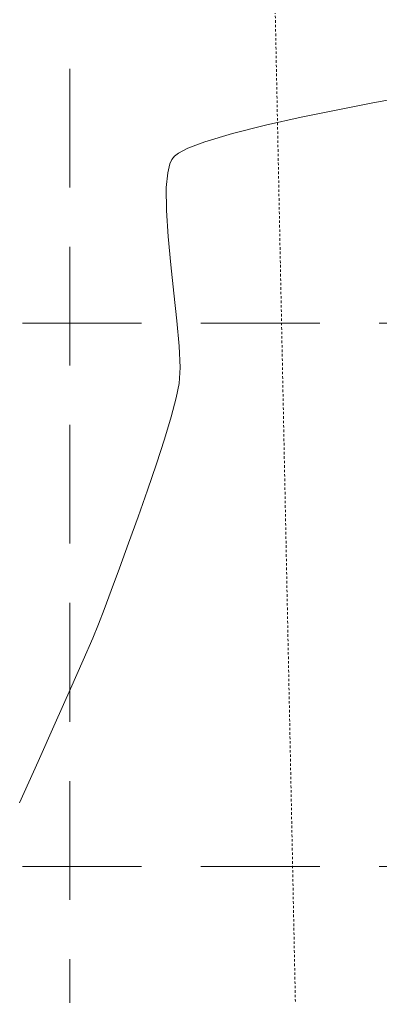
# Model space of a CAD drawing. Extents: x 2140663 to 2528301, y 336313 to 7007653.
# Drawn here: x 2527363.79 to 2527382.01, y 7007206.12 to 7007255.51 of the extents above; entities that cross this region are included whole.
import ezdxf

# ---------------------------------------------------------------- set-up
doc = ezdxf.new("R2010")
doc.units = 0
doc.header["$MEASUREMENT"] = 0
doc.linetypes.add('HIDDEN', pattern=[0.375, 0.25, -0.125])
doc.linetypes.add('xdrc002pt$0$HIDDEN2', pattern=[0.1875, 0.125, -0.0625])
for name, color, linetype in [('1 EXISTING CONTOURS', 43, 'Continuous'), ('GRID', 254, 'HIDDEN'), ('xdrc002pt$0$V-ESMT-WATR-N', 2, 'xdrc002pt$0$HIDDEN2')]:
    doc.layers.add(name, color=color, linetype=linetype)

msp = doc.modelspace()

# ---------------------------------------------------------------- linework, layer by layer
at = {"layer": '1 EXISTING CONTOURS', "color": 43, "lineweight": 0, "elevation": 604}
for points in [[(2527381.621744832, 7007251.295738528), (2527379.853353566, 7007250.954871596)], [(2527371.485264647, 7007248.436803405), (2527371.383244087, 7007248.209820688)], [(2527371.383244087, 7007248.209820688), (2527371.274171269, 7007247.768127293)], [(2527371.201145733, 7007247.01456917), (2527371.205550052, 7007245.860122788)], [(2527371.205550052, 7007245.860122788), (2527371.289466613, 7007244.537092074)], [(2527371.424174915, 7007243.117825623), (2527371.580954458, 7007241.674672035)], [(2527371.580954458, 7007241.674672035), (2527371.731084742, 7007240.279979908)], [(2527371.896515529, 7007237.925374435), (2527371.854375032, 7007237.110158286)], [(2527371.854375032, 7007237.110158286), (2527371.704925353, 7007236.382550343)], [(2527371.107028198, 7007234.302080753), (2527370.700249833, 7007233.048828456)], [(2527368.840410757, 7007227.777811664), (2527368.421442362, 7007226.644578937)], [(2527367.784537114, 7007224.948171974), (2527367.495298733, 7007224.243665949)]]:
    msp.add_lwpolyline(points, dxfattribs=at)
at = {"layer": '1 EXISTING CONTOURS', "color": 43, "lineweight": 0, "extrusion": (0.1817274052081086, -0.9833489463035633, 0), "elevation": -6431278.674058414}
msp.add_lwpolyline([(3758709.263443764, 604.0000000000007), (3758707.650265492, 604.0000000000007)], dxfattribs=at)
at = {"layer": '1 EXISTING CONTOURS', "color": 43, "lineweight": 0, "extrusion": (0.2008622992831615, -0.9796194856813953, 0), "elevation": -6356784.247945242}
msp.add_lwpolyline([(3883363.090513378, 604.0000000000003), (3883361.211143807, 604.0000000000003)], dxfattribs=at)
at = {"layer": '1 EXISTING CONTOURS', "color": 43, "lineweight": 0, "extrusion": (0.2180003393267114, -0.9759486933509561, 0), "elevation": -6287747.780688585}
msp.add_lwpolyline([(3994174.272310459, 604), (3994172.423499627, 604)], dxfattribs=at)
at = {"layer": '1 EXISTING CONTOURS', "color": 43, "lineweight": 0, "extrusion": (0.2873991552275358, -0.9578109028271179, 0), "elevation": -5985254.905389993}
msp.add_lwpolyline([(4434624.559828755, 604), (4434623.095338783, 604)], dxfattribs=at)
at = {"layer": '1 EXISTING CONTOURS', "color": 43, "lineweight": 0, "extrusion": (0.2441599139284395, -0.9697349825753722, 0), "elevation": -6178091.668314817}
msp.add_lwpolyline([(4161774.722410894, 604.0000000000007), (4161773.012434785, 604.0000000000007)], dxfattribs=at)
at = {"layer": '1 EXISTING CONTOURS', "color": 43, "lineweight": 0, "extrusion": (0.358169048043571, -0.9336567533218845, 0), "elevation": -5637138.830589076}
msp.add_lwpolyline([(4869478.830929646, 604), (4869477.904814053, 604)], dxfattribs=at)
at = {"layer": '1 EXISTING CONTOURS', "color": 43, "lineweight": 0, "extrusion": (0.6068426455408585, -0.7948219948850006, 0), "elevation": -4035798.437747028}
msp.add_lwpolyline([(6261108.089172062, 604), (6261107.830572495, 604)], dxfattribs=at)
at = {"layer": '1 EXISTING CONTOURS', "color": 43, "lineweight": 0, "extrusion": (0.4645680621876332, -0.8855374162593174, 0), "elevation": -5031044.734657264}
msp.add_lwpolyline([(5493426.811989479, 604), (5493426.29078562, 604)], dxfattribs=at)
at = {"layer": '1 EXISTING CONTOURS', "color": 43, "lineweight": 0, "extrusion": (0.8342159431210856, -0.5514379024356213, 0), "elevation": -1755688.792638771}
msp.add_lwpolyline([(7239246.903598811, 604.0000000000007), (7239246.793901643, 604.0000000000007)], dxfattribs=at)
at = {"layer": '1 EXISTING CONTOURS', "color": 43, "lineweight": 0, "extrusion": (0.7416970651011144, -0.6707350174401164, 0), "elevation": -2825462.905939117}
msp.add_lwpolyline([(6892452.369319621, 604), (6892452.265705178, 604)], dxfattribs=at)
at = {"layer": '1 EXISTING CONTOURS', "color": 43, "lineweight": 0, "extrusion": (0.9953372706729151, -0.09645578059086131, 0), "elevation": 1839697.27274247}
msp.add_lwpolyline([(7218354.437549806, 604.0000000000007), (7218353.680461586, 604.0000000000007)], dxfattribs=at)
at = {"layer": '1 EXISTING CONTOURS', "color": 43, "lineweight": 0, "extrusion": (0.9955258701051126, 0.0944893748072165, 0), "elevation": 3178173.657456045}
msp.add_lwpolyline([(6737083.481780476, 604.0000000000007), (6737082.056135505, 604.0000000000007)], dxfattribs=at)
at = {"layer": '1 EXISTING CONTOURS', "color": 43, "lineweight": 0, "extrusion": (0.9959666777109322, 0.08972389252282954, 0), "elevation": 3145894.900111558}
msp.add_lwpolyline([(6752212.192008726, 604), (6752210.912967877, 604)], dxfattribs=at)
at = {"layer": '1 EXISTING CONTOURS', "color": 43, "lineweight": 0, "extrusion": (0.9989026834647741, 0.04683405776647215, 0), "elevation": 2852775.955323217}
msp.add_lwpolyline([(6881182.767844498, 604.0000000000003), (6881181.685933894, 604.0000000000003)], dxfattribs=at)
at = {"layer": '1 EXISTING CONTOURS', "color": 43, "lineweight": 0, "extrusion": (0.965721581208714, -0.2595800985972176, 0), "elevation": 621798.2881062469}
msp.add_lwpolyline([(7423094.795616088, 604), (7423093.809175045, 604)], dxfattribs=at)
at = {"layer": '1 EXISTING CONTOURS', "color": 43, "lineweight": 0, "extrusion": (0.9570087813983885, -0.2900589462960444, 0), "elevation": 386205.3451675109}
msp.add_lwpolyline([(7439072.539118623, 604.0000000000007), (7439071.360610954, 604.0000000000007)], dxfattribs=at)
at = {"layer": '1 EXISTING CONTOURS', "color": 43, "lineweight": 0, "extrusion": (0.946973705104988, -0.3213110670981176, 0), "elevation": 141852.0678651063}
msp.add_lwpolyline([(7447737.619432996, 604.0000000000003), (7447736.216165169, 604.0000000000003)], dxfattribs=at)
at = {"layer": '1 EXISTING CONTOURS', "color": 43, "lineweight": 0, "extrusion": (0.9438523663601213, -0.3303675385330699, 0), "elevation": 70502.4952731342}
msp.add_lwpolyline([(7448753.328772283, 604), (7448751.893528233, 604)], dxfattribs=at)
at = {"layer": '1 EXISTING CONTOURS', "color": 43, "lineweight": 0, "extrusion": (0.9414362459773569, -0.3371910360019402, 0), "elevation": 16582.24698297633}
msp.add_lwpolyline([(7449067.082679896, 604.0000000000007), (7449065.669249527, 604.0000000000007)], dxfattribs=at)
at = {"layer": '1 EXISTING CONTOURS', "color": 43, "lineweight": 0, "extrusion": (0.9395135148009381, -0.3425118326516437, 0), "elevation": -25561.24553309614}
msp.add_lwpolyline([(7449040.269620895, 604.0000000000007), (7449038.931858353, 604.0000000000007)], dxfattribs=at)
at = {"layer": '1 EXISTING CONTOURS', "color": 43, "lineweight": 0, "extrusion": (0.9366585232747369, -0.3502439303925044, 0), "elevation": -86957.42774900142}
msp.add_lwpolyline([(7448574.010638572, 604.0000000000007), (7448572.985916366, 604.0000000000007)], dxfattribs=at)
at = {"layer": '1 EXISTING CONTOURS', "color": 43, "lineweight": 0, "extrusion": (0.9355835909750486, -0.3531052878366923, 0), "elevation": -109724.3546888297}
msp.add_lwpolyline([(7448272.396116557, 604.0000000000003), (7448271.608808845, 604.0000000000003)], dxfattribs=at)
at = {"layer": '1 EXISTING CONTOURS', "color": 43, "lineweight": 0, "extrusion": (0.9172644156732734, -0.3982787864543735, 0), "elevation": -472564.4994141227}
msp.add_lwpolyline([(7434074.310309652, 604.0000000000007), (7434073.096476974, 604.0000000000007)], dxfattribs=at)
at = {"layer": '1 EXISTING CONTOURS', "color": 43, "lineweight": 0, "extrusion": (0.9143632213119757, -0.4048949240383078, 0), "elevation": -526257.6346489768}
msp.add_lwpolyline([(7430465.188118636, 604.0000000000007), (7430463.595564282, 604.0000000000007)], dxfattribs=at)
at = {"layer": '1 EXISTING CONTOURS', "color": 43, "lineweight": 0, "extrusion": (0.9131804256850233, -0.4075555301375751, 0), "elevation": -547890.4492606102}
msp.add_lwpolyline([(7428899.810782314, 604.0000000000007), (7428897.913228665, 604.0000000000007)], dxfattribs=at)
at = {"layer": '1 EXISTING CONTOURS', "color": 43, "lineweight": 0, "extrusion": (0.9128723492641934, -0.4082451150336923, 0), "elevation": -553501.1440421152}
msp.add_lwpolyline([(7428481.987129554, 604), (7428479.858340484, 604)], dxfattribs=at)
at = {"layer": '1 EXISTING CONTOURS', "color": 43, "lineweight": 0, "extrusion": (0.9131471835828595, -0.4076300051697513, 0), "elevation": -548496.3285706723}
msp.add_lwpolyline([(7428851.075352817, 604), (7428848.789100762, 604)], dxfattribs=at)
at = {"layer": 'GRID', "color": 253, "linetype": 'HIDDEN', "lineweight": 0, "ltscale": 24}
for p, q in [((2527366.415647264, 7006032.016217309), (2527366.29970966, 7007623.616497753)), ((2527228.947377252, 7007240.158381416), (2528272.331315909, 7007240.158381416)), ((2527228.947377252, 7007212.700909346), (2528272.331315909, 7007212.700909346))]:
    msp.add_line(p, q, dxfattribs=at)
at = {"layer": 'xdrc002pt$0$V-ESMT-WATR-N', "color": 7, "lineweight": 0}
msp.add_line((2527375.84150229, 7007298.21753618), (2527380.728470921, 7007057.570601746), dxfattribs=at)

doc.saveas('drawing.dxf')
